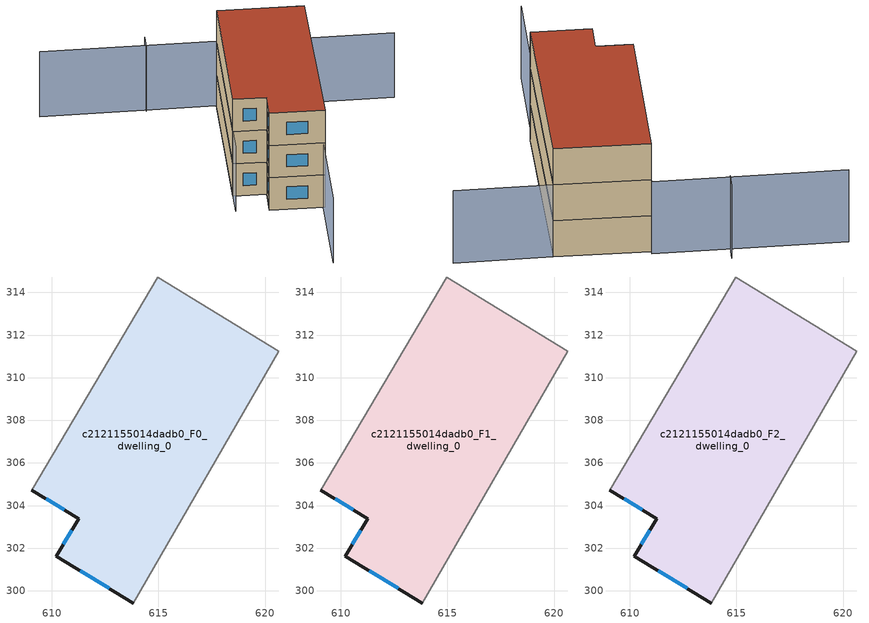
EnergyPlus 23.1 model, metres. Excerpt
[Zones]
c2121155014dadb0_F0_dwelling_0
 floor ground (EU_floor_Construction): 620.64,311.23 613.82,299.43 610.2,301.63 611.27,303.39 609.06,304.73 614.96,314.72 z0
 wall outside (EU_wall_Construction): 609.06,304.73 611.27,303.39 610.2,301.63 613.82,299.43 z0:3
 wall adiabatic (EU_wall_Construction): 613.82,299.43 620.64,311.23 614.96,314.72 609.06,304.73 z0:3
 window (EU_Window_Construction): 611.33,300.95 612.69,300.12 / 610.93,302.84 610.53,302.18 / 609.74,304.31 610.58,303.8 z0.93:2.07
c2121155014dadb0_F1_dwelling_0
 floor to c2121155014dadb0_F0_dwelling_0 (EU_floor_Construction): 620.64,311.23 613.82,299.43 610.2,301.63 611.26,303.39 609.06,304.73 614.96,314.72 z3
 wall outside (EU_wall_Construction): 609.06,304.73 611.27,303.39 610.2,301.63 613.82,299.43 z3:6
 wall adiabatic (EU_wall_Construction): 613.82,299.43 620.64,311.23 614.96,314.72 609.06,304.73 z3:6
 window (EU_Window_Construction): 611.33,300.95 612.69,300.12 / 610.93,302.84 610.53,302.18 / 609.74,304.31 610.58,303.8 z3.93:5.07
c2121155014dadb0_F2_dwelling_0
 floor to c2121155014dadb0_F1_dwelling_0 (EU_floor_Construction): 620.64,311.23 613.82,299.43 610.2,301.63 611.26,303.39 609.06,304.73 614.96,314.72 z6
 wall outside (EU_wall_Construction): 609.06,304.73 611.27,303.39 610.2,301.63 613.82,299.43 z6:9
 wall adiabatic (EU_wall_Construction): 613.82,299.43 620.64,311.23 614.96,314.72 609.06,304.73 z6:9
 window (EU_Window_Construction): 611.33,300.95 612.69,300.12 / 610.93,302.84 610.53,302.18 / 609.74,304.31 610.58,303.8 z6.93:8.07
 roof outside (EU_roof_Construction): 613.82,299.43 620.64,311.23 614.96,314.72 609.06,304.73 611.27,303.39 610.2,301.63 z9
shading: 609.97,293.25 620.64,311.23 / 620.64,311.23 626.5,307.75 / 610.41,317.52 611.04,318.55 / 603.54,321.75 615.08,314.93 / 615.08,314.93 608.06,303.04 z0:6
[Building]
EU S2 Campaign: North Axis=0; Terrain=City; Solar Distribution=FullExterior
[Site:Location]
Montreal-Trudeau.Intl.AP: Latitude=45.4667; Longitude=-73.75; Time Zone=-5; Elevation=36
[SizingPeriod:WeatherFileDays]
AnnualSizingPeriod: Begin Month=1; Begin Day of Month=1; End Month=12; End Day of Month=31; Day of Week for Start Day=Monday; Use Weather File Daylight Saving Period=No; Use Weather File Rain and Snow Indicators=No
[MATERIAL]
EU_InternalMass_Material: Roughness=MediumRough; Thickness=0.1; Conductivity=1; Density=1800; Specific Heat=900; Thermal Absorptance=0.9; Solar Absorptance=0.7; Visible Absorptance=0.7
[MATERIAL:NOMASS] Roughness=MediumRough; Thermal Absorptance=0.9; Solar Absorptance=0.7; Visible Absorptance=0.7
Name | Thermal Resistance
EU_wall_NoMass; EU_floor_NoMass | 1.51479
EU_roof_NoMass | 2.84114
[WINDOWMATERIAL:SIMPLEGLAZINGSYSTEM]
EU_Window_SimpleGlazing: UFactor=3.53504; Solar Heat Gain Coefficient=0.8; Visible Transmittance=0.8
[CONSTRUCTION]
EU_wall_Construction: EU_wall_NoMass
EU_roof_Construction: EU_roof_NoMass
EU_floor_Construction: EU_floor_NoMass
EU_Window_Construction: EU_Window_SimpleGlazing
EU_InternalMass_Construction: EU_InternalMass_Material
[ZONE] Type=1; Multiplier=1; Ceiling Height=autocalculate; Floor Area=autocalculate; Part of Total Floor Area=Yes
Name | Volume
c2121155014dadb0_F0_dwelling_0 | 259.576
c2121155014dadb0_F1_dwelling_0; c2121155014dadb0_F2_dwelling_0 | 259.575
[INTERNALMASS] Construction=EU_InternalMass_Construction; Surface Area=86.5251
Name | Zone or ZoneList
c2121155014dadb0_F0_dwelling_0_EU_InternalMass | c2121155014dadb0_F0_dwelling_0
c2121155014dadb0_F1_dwelling_0_EU_InternalMass | c2121155014dadb0_F1_dwelling_0
c2121155014dadb0_F2_dwelling_0_EU_InternalMass | c2121155014dadb0_F2_dwelling_0
[OTHEREQUIPMENT] Fuel Type=Electricity; Design Level Calculation Method=Watts/Area; Power per Zone Floor Area=1; Fraction Latent=0; Fraction Radiant=0; Fraction Lost=0; Carbon Dioxide Generation Rate=0; EndUse Subcategory=EU_Step8_InternalGains
Name | Zone or ZoneList or Space or SpaceList | Schedule
EU_Step8_InternalGain_c2121155014dadb0_F0_dwelling_0_f000 | c2121155014dadb0_F0_dwelling_0 | EU_Step8_GainSchedule_c2121155014dadb0_F0_dwelling_0_f000
EU_Step8_InternalGain_c2121155014dadb0_F1_dwelling_0_f000 | c2121155014dadb0_F1_dwelling_0 | EU_Step8_GainSchedule_c2121155014dadb0_F1_dwelling_0_f000
EU_Step8_InternalGain_c2121155014dadb0_F2_dwelling_0_f000 | c2121155014dadb0_F2_dwelling_0 | EU_Step8_GainSchedule_c2121155014dadb0_F2_dwelling_0_f000
[ZONEVENTILATION:DESIGNFLOWRATE] Schedule=EU_AlwaysOn; Design Flow Rate Calculation Method=AirChanges/Hour; Air Changes per Hour=0.775154; Ventilation Type=Natural; Fan Pressure Rise=0; Fan Total Efficiency=1; Constant Term Coefficient=1; Temperature Term Coefficient=0; Velocity Term Coefficient=0; Velocity Squared Term Coefficient=0; Minimum Indoor Temperature=-100; Maximum Indoor Temperature=100; Delta Temperature=-100; Minimum Outdoor Temperature=-100; Maximum Outdoor Temperature=100; Maximum Wind Speed=40
Name | Zone or ZoneList or Space or SpaceList
EU_ConstantAir_c2121155014dadb0_F0_dwelling_0 | c2121155014dadb0_F0_dwelling_0
EU_ConstantAir_c2121155014dadb0_F1_dwelling_0 | c2121155014dadb0_F1_dwelling_0
EU_ConstantAir_c2121155014dadb0_F2_dwelling_0 | c2121155014dadb0_F2_dwelling_0
[HVACTEMPLATE:THERMOSTAT] Constant Heating Setpoint=20; Constant Cooling Setpoint=50
EU_HeatOnly_c2121155014dadb0_F0_dwelling_0; EU_HeatOnly_c2121155014dadb0_F1_dwelling_0; EU_HeatOnly_c2121155014dadb0_F2_dwelling_0
[HVACTEMPLATE:ZONE:IDEALLOADSAIRSYSTEM] System Availability Schedule=EU_AlwaysOn; Maximum Heating Supply Air Temperature=50; Minimum Cooling Supply Air Temperature=13; Maximum Heating Supply Air Humidity Ratio=0.0156; Minimum Cooling Supply Air Humidity Ratio=0.0077; Heating Limit=NoLimit; Cooling Limit=NoLimit; Heating Availability Schedule=EU_AlwaysOn; Cooling Availability Schedule=EU_CoolingOff; Dehumidification Control Type=ConstantSensibleHeatRatio; Cooling Sensible Heat Ratio=0.7; Dehumidification Setpoint=60; Humidification Control Type=None; Humidification Setpoint=30; Outdoor Air Method=None; Outdoor Air Flow Rate per Person=0.00944; Outdoor Air Flow Rate per Zone Floor Area=0; Outdoor Air Flow Rate per Zone=0; Demand Controlled Ventilation Type=None; Outdoor Air Economizer Type=NoEconomizer; Heat Recovery Type=None; Sensible Heat Recovery Effectiveness=0.7; Latent Heat Recovery Effectiveness=0.65
Name | Template Thermostat
c2121155014dadb0_F0_dwelling_0 | EU_HeatOnly_c2121155014dadb0_F0_dwelling_0
c2121155014dadb0_F1_dwelling_0 | EU_HeatOnly_c2121155014dadb0_F1_dwelling_0
c2121155014dadb0_F2_dwelling_0 | EU_HeatOnly_c2121155014dadb0_F2_dwelling_0
[SIZING:ZONE] Zone Cooling Design Supply Air Temperature Input Method=SupplyAirTemperature; Zone Cooling Design Supply Air Temperature=13; Zone Heating Design Supply Air Temperature Input Method=SupplyAirTemperature; Zone Heating Design Supply Air Temperature=50; Zone Cooling Design Supply Air Humidity Ratio=0.008; Zone Heating Design Supply Air Humidity Ratio=0.008; Cooling Design Air Flow Method=DesignDay; Cooling Design Air Flow Rate=0; Cooling Minimum Air Flow per Zone Floor Area=0.000762; Cooling Minimum Air Flow=0; Cooling Minimum Air Flow Fraction=0.2; Heating Design Air Flow Method=DesignDay; Heating Design Air Flow Rate=0; Heating Maximum Air Flow per Zone Floor Area=0.002032; Heating Maximum Air Flow=0.141576; Heating Maximum Air Flow Fraction=0.3; Account for Dedicated Outdoor Air System=No; Dedicated Outdoor Air System Control Strategy=NeutralSupplyAir; Dedicated Outdoor Air Low Setpoint Temperature for Design=autosize; Dedicated Outdoor Air High Setpoint Temperature for Design=autosize; Zone Load Sizing Method=Sensible Load Only No Latent Load; Zone Latent Cooling Design Supply Air Humidity Ratio Input Method=HumidityRatioDifference; Zone Cooling Design Supply Air Humidity Ratio Difference=0.005; Zone Latent Heating Design Supply Air Humidity Ratio Input Method=HumidityRatioDifference; Zone Humidification Design Supply Air Humidity Ratio Difference=0.005
c2121155014dadb0_F0_dwelling_0; c2121155014dadb0_F1_dwelling_0; c2121155014dadb0_F2_dwelling_0
[SCHEDULE:CONSTANT]
Name | Hourly Value
EU_AlwaysOn | 1
EU_CoolingOff | 0
[SCHEDULE:FILE] Column Number=1; Rows to Skip at Top=0; Number of Hours of Data=8760; Column Separator=Comma; Interpolate to Timestep=No; Minutes per Item=60; Adjust Schedule for Daylight Savings=Yes
Name | File
EU_Step8_GainSchedule_c2121155014dadb0_F0_dwelling_0_f000 | ../../schedules/c2121155014dadb0/c2121155014dadb0_F0_dwelling_0_f000_gain.csv
EU_Step8_GainSchedule_c2121155014dadb0_F1_dwelling_0_f000 | ../../schedules/c2121155014dadb0/c2121155014dadb0_F1_dwelling_0_f000_gain.csv
EU_Step8_GainSchedule_c2121155014dadb0_F2_dwelling_0_f000 | ../../schedules/c2121155014dadb0/c2121155014dadb0_F2_dwelling_0_f000_gain.csv
